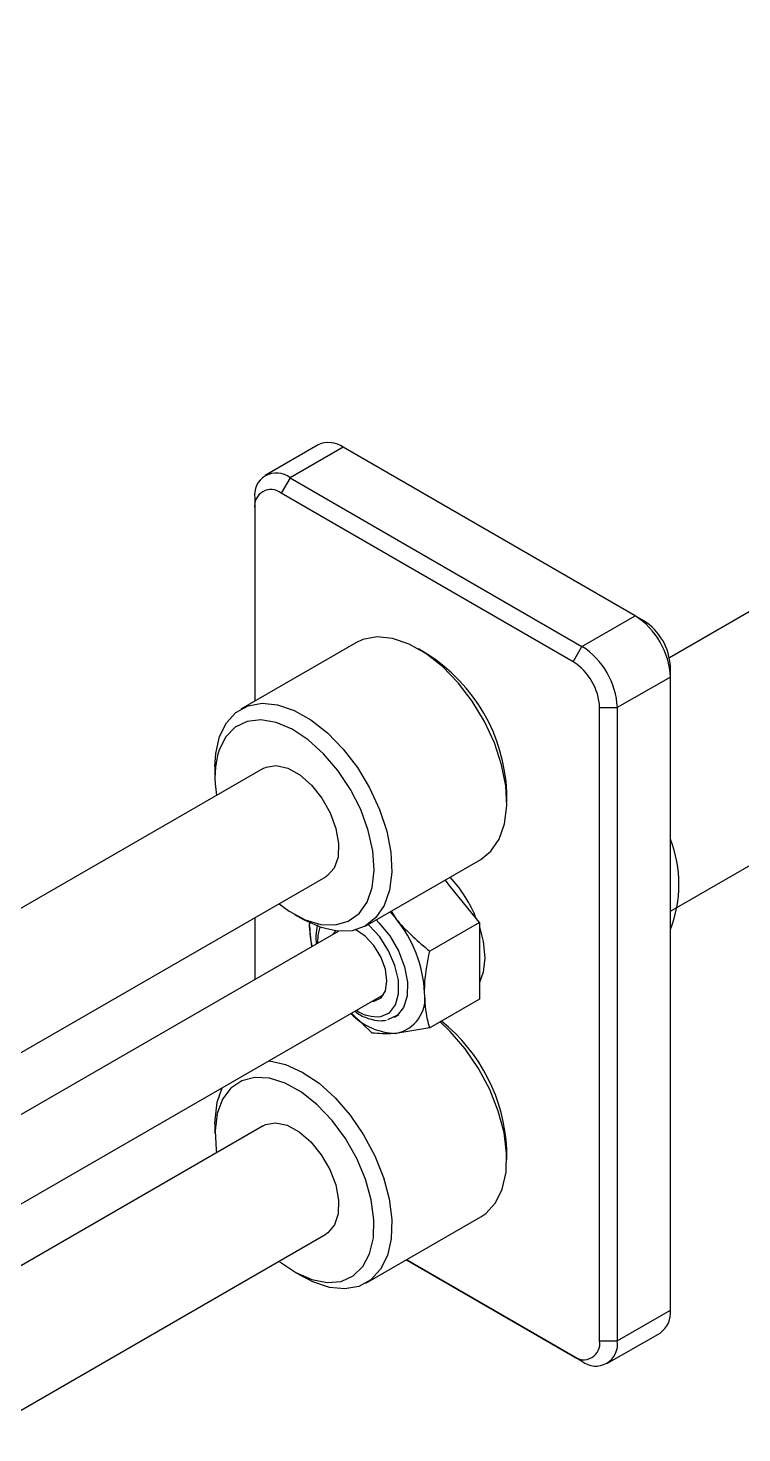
# Model space of a CAD drawing. Header units: millimetres. Extents: x 15 to 1802, y 5 to 899.
# Drawn here: x 294.9 to 323.5, y 232.6 to 288.8 of the extents above; entities that cross this region are included whole.
import ezdxf

# ---------------------------------------------------------------- set-up
doc = ezdxf.new("R2010")
doc.units = ezdxf.units.MM

msp = doc.modelspace()

# ---------------------------------------------------------------- linework, layer by layer
at = {"color": 7, "linetype": 'Continuous', "lineweight": 25}
for p, q in [((364.162, 288.781), (320.552, 263.605)), ((364.162, 288.781), (320.552, 263.605)), ((320.593, 253.468), (368.561, 281.159)), ((320.593, 253.468), (368.561, 281.159)), ((306.511, 272.12), (304.39, 270.896)), ((307.511, 272.021), (305.39, 270.797)), ((319.178, 265.286), (307.511, 272.021)), ((305.39, 270.797), (305.036, 270.184)), ((305.39, 270.797), (317.057, 264.061)), ((316.704, 263.449), (305.036, 270.184)), ((303.976, 269.98), (303.976, 269.572)), ((303.976, 269.572), (303.976, 261.873)), ((317.057, 264.061), (319.178, 265.286)), ((319.532, 265.082), (319.178, 265.286)), ((308.017, 264.206), (303.42, 261.553)), ((316.704, 263.449), (317.057, 264.061)), ((310.87, 263.754), (310.517, 263.958)), ((320.593, 262.836), (320.593, 263.245)), ((320.593, 262.836), (318.471, 261.612)), ((320.593, 237.524), (320.593, 262.836)), ((317.764, 261.612), (318.471, 261.612)), ((317.764, 236.299), (317.764, 261.612)), ((318.471, 261.612), (318.471, 236.299)), ((304.317, 259.184), (284.183, 247.561)), ((302.385, 259.264), (302.385, 258.855)), ((314.052, 257.835), (314.052, 258.243)), ((308.42, 252.892), (313.016, 255.546)), ((287.743, 243.843), (306.816, 254.853)), ((311.807, 254.448), (311.587, 254.721)), ((312.956, 253.018), (311.807, 254.448)), ((305.566, 253.344), (305.92, 253.14)), ((309.385, 253.449), (309.615, 253.182)), ((309.434, 253.478), (309.615, 253.182)), ((303.976, 253.213), (303.976, 250.745)), ((306.168, 252.874), (306.175, 253.075)), ((306.168, 252.874), (306.171, 253.006)), ((306.257, 252.062), (306.168, 252.874)), ((312.956, 253.018), (310.969, 251.871)), ((312.956, 253.018), (312.956, 251.486)), ((307.304, 252.667), (287.743, 241.374)), ((312.956, 251.486), (312.956, 249.954)), ((287.743, 237.795), (309.131, 250.142)), ((312.956, 249.954), (310.969, 248.807)), ((308.671, 248.602), (307.846, 249.4)), ((308.643, 249.86), (308.748, 249.871)), ((309.564, 249.237), (309.741, 249.339)), ((310.969, 248.807), (309.615, 248.586)), ((304.317, 244.894), (288.603, 235.823)), ((302.385, 244.974), (302.387, 245.115)), ((302.385, 244.974), (302.385, 244.566)), ((314.052, 243.545), (314.052, 243.954)), ((308.42, 238.603), (313.016, 241.256)), ((293.046, 232.615), (306.816, 240.564)), ((310.036, 239.536), (316.704, 235.686)), ((317.057, 235.482), (310.036, 239.536)), ((305.566, 239.055), (305.92, 238.851)), ((318.471, 236.299), (320.593, 237.524)), ((318.057, 235.383), (320.178, 236.608)), ((317.764, 236.299), (318.471, 236.299)), ((316.704, 235.686), (317.057, 235.482))]:
    msp.add_line(p, q, dxfattribs=at)
at = {"color": 7, "linetype": 'Continuous', "lineweight": 25, "flags": 128}
for points in [[(313.016, 255.546), (313.418, 255.868), (313.748, 256.354), (313.961, 256.967), (314.049, 257.686), (314.01, 258.483), (313.845, 259.331), (313.559, 260.198), (313.163, 261.054), (312.672, 261.867), (312.103, 262.609), (311.476, 263.251), (310.815, 263.772), (310.143, 264.151), (309.484, 264.377), (308.863, 264.439), (308.301, 264.337), (308.017, 264.206)], [(302.567, 260.452), (302.84, 261.004), (303.224, 261.42), (303.705, 261.683), (304.267, 261.786), (304.888, 261.723), (305.547, 261.498), (306.219, 261.118), (306.88, 260.598), (307.507, 259.955), (308.076, 259.214), (308.567, 258.401), (308.963, 257.545), (309.249, 256.678), (309.414, 255.83), (309.453, 255.032), (309.365, 254.314), (309.152, 253.701), (308.822, 253.215), (308.387, 252.874), (307.863, 252.69), (307.269, 252.67), (306.626, 252.815), (305.958, 253.118), (305.92, 253.14)], [(304.946, 253.773), (305.347, 253.48), (305.99, 253.132), (306.616, 252.944), (307.2, 252.922), (307.716, 253.068), (308.144, 253.376), (308.467, 253.833), (308.671, 254.42), (308.748, 255.114), (308.695, 255.886), (308.513, 256.704), (308.211, 257.535), (307.801, 258.344), (307.299, 259.1), (306.727, 259.77), (306.107, 260.328), (305.464, 260.75), (304.826, 261.02), (304.218, 261.125), (303.666, 261.063), (303.191, 260.834), (302.813, 260.45), (302.549, 259.925), (302.549, 259.925)], [(302.385, 259.264), (302.415, 259.784), (302.567, 260.452)], [(304.317, 259.184), (304.425, 259.236), (304.832, 259.299), (305.293, 259.193), (305.774, 258.926), (306.24, 258.517), (306.656, 257.997), (306.991, 257.405), (307.221, 256.784), (307.328, 256.18), (307.304, 255.638), (307.151, 255.199), (306.881, 254.895), (306.816, 254.853)], [(312.956, 252.845), (313.106, 252.256), (313.168, 251.609)], [(307.201, 252.678), (307.098, 252.552), (307.093, 252.545)], [(308.748, 249.871), (309.024, 250.01), (309.202, 250.293), (309.261, 250.69), (309.196, 251.158), (309.014, 251.646), (308.734, 252.101), (308.386, 252.474), (308.011, 252.723)], [(313.168, 251.609), (313.106, 251.032), (312.956, 250.617)], [(309.663, 249.303), (309.655, 249.297), (309.286, 249.135)], [(313.016, 241.256), (313.217, 241.393), (313.6, 241.81), (313.872, 242.363), (314.022, 243.033), (314.045, 243.795), (313.941, 244.622), (313.713, 245.484), (313.37, 246.349), (312.923, 247.187), (312.39, 247.967), (311.789, 248.661), (311.382, 249.045)], [(304.536, 247.489), (304.565, 247.486), (305.207, 247.344), (305.875, 247.041), (306.545, 246.591), (307.192, 246.008), (307.794, 245.314), (308.327, 244.534), (308.774, 243.696), (309.117, 242.83), (309.345, 241.969), (309.449, 241.142), (309.426, 240.38), (309.276, 239.71), (309.004, 239.156), (308.621, 238.74), (308.141, 238.474), (307.58, 238.37), (306.959, 238.431), (306.301, 238.654), (305.92, 238.851)], [(304.946, 239.484), (304.975, 239.46), (305.617, 239.026), (306.256, 238.744), (306.867, 238.625), (307.425, 238.674), (307.907, 238.889), (308.293, 239.261), (308.568, 239.775), (308.719, 240.41), (308.742, 241.14), (308.634, 241.935), (308.401, 242.763), (308.052, 243.589), (307.601, 244.38), (307.067, 245.103), (306.471, 245.73), (305.839, 246.233), (305.195, 246.593), (304.566, 246.795), (303.979, 246.83), (303.456, 246.697), (303.02, 246.402), (302.688, 245.957), (302.474, 245.379), (302.387, 244.693), (302.387, 244.693)], [(302.387, 245.115), (302.474, 245.835), (302.667, 246.41)], [(304.317, 244.894), (304.406, 244.939), (304.809, 245.011), (305.268, 244.914), (305.749, 244.654), (306.216, 244.252), (306.636, 243.737), (306.976, 243.148), (307.212, 242.527), (307.325, 241.921), (307.308, 241.375), (307.162, 240.93), (306.898, 240.618), (306.816, 240.564)], [(302.387, 244.693), (302.429, 243.927), (302.446, 243.814)]]:
    msp.add_lwpolyline(points, dxfattribs=at)
at = {"color": 8, "linetype": 'Continuous', "lineweight": 25, "flags": 128}
for points in [[(306.571, 252.834), (306.499, 252.514), (306.488, 252.195)], [(309.012, 249.259), (309.357, 249.416), (309.601, 249.729), (309.725, 250.173), (309.718, 250.711), (309.581, 251.301), (309.325, 251.894), (308.971, 252.442), (308.547, 252.902), (308.503, 252.94)], [(308.824, 253.125), (308.941, 253.01), (309.37, 252.487), (309.72, 251.887), (309.963, 251.254), (310.082, 250.635), (310.068, 250.076), (309.922, 249.619), (309.663, 249.303)]]:
    msp.add_lwpolyline(points, dxfattribs=at)
at = {"color": 7, "linetype": 'Continuous', "lineweight": 25}
for centre, radius, start, end in [((306.925, 271.203), 1.006, 54.3815, 114.3077), ((304.838, 270.12), 0.873, 50.7964, 189.2142), ((304.622, 269.677), 0.655, 50.7969, 189.2141), ((317.522, 262.697), 3.074, 2.6054, 57.3947), ((318.29, 263.14), 2.305, 2.6055, 57.3944), ((315.401, 261.472), 3.074, 2.6054, 57.3947), ((307.151, 257.933), 6.908, 2.5731, 57.4216), ((315.461, 261.507), 2.305, 2.6055, 57.3944), ((306.295, 258.8), 3.911, 163.2761, 190.2545), ((315.972, 254.548), 4.96, 338.6736, 21.3264), ((307.723, 251.116), 5.511, 21.777, 42.4692), ((309.976, 252.91), 3.808, 180.5434, 192.8199), ((305.781, 249.991), 4.988, 2.6393, 39.7721), ((309.353, 249.991), 1.429, 280.5469, 9.2517), ((309.714, 251.253), 2.669, 224.5544, 267.8681), ((307.062, 243.617), 6.998, 2.7578, 51.2918), ((319.613, 237.415), 0.986, 305.0143, 6.2976), ((317.118, 236.194), 0.655, 230.7965, 9.214), ((317.609, 236.159), 0.873, 230.7967, 9.2139)]:
    msp.add_arc(centre, radius, start, end, dxfattribs=at)
at = {"color": 8, "linetype": 'Continuous', "lineweight": 25}
msp.add_arc((308.872, 250.733), 1.481, 235.6908, 275.4146, dxfattribs=at)
at = {"color": 7, "linetype": 'Continuous', "lineweight": 25}
for points, knots in [([(306.488, 252.924), (306.453, 252.785), (306.396, 252.552), (306.424, 252.277), (306.436, 252.165)], [0, 0, 0, 0, 0.594558, 1, 1, 1, 1]), ([(309.615, 253.182), (309.642, 253.149), (310.033, 252.668), (310.518, 252.255), (310.969, 251.871)], [0, 0, 0, 0, 0.070215, 1, 1, 1, 1]), ([(310.764, 250.221), (310.767, 250.362), (310.778, 250.887), (310.888, 251.456), (310.969, 251.871)], [0, 0, 0, 0, 0.2686333, 1, 1, 1, 1]), ([(310.969, 248.807), (310.938, 248.918), (310.818, 249.348), (310.787, 249.849), (310.764, 250.221)], [0, 0, 0, 0, 0.2575504, 1, 1, 1, 1]), ([(307.979, 249.477), (308, 249.46), (308.171, 249.318), (308.518, 249.171), (308.923, 249.077), (309.154, 249.106), (309.235, 249.116)], [0, 0, 0, 0, 0.050648, 0.423601, 0.799215, 1, 1, 1, 1]), ([(309.615, 248.586), (309.588, 248.584), (309.203, 248.551), (308.927, 248.577), (308.671, 248.602)], [0, 0, 0, 0, 0.070215, 1, 1, 1, 1])]:
    msp.add_open_spline(points, degree=3, knots=knots, dxfattribs=at)

doc.saveas('drawing.dxf')
